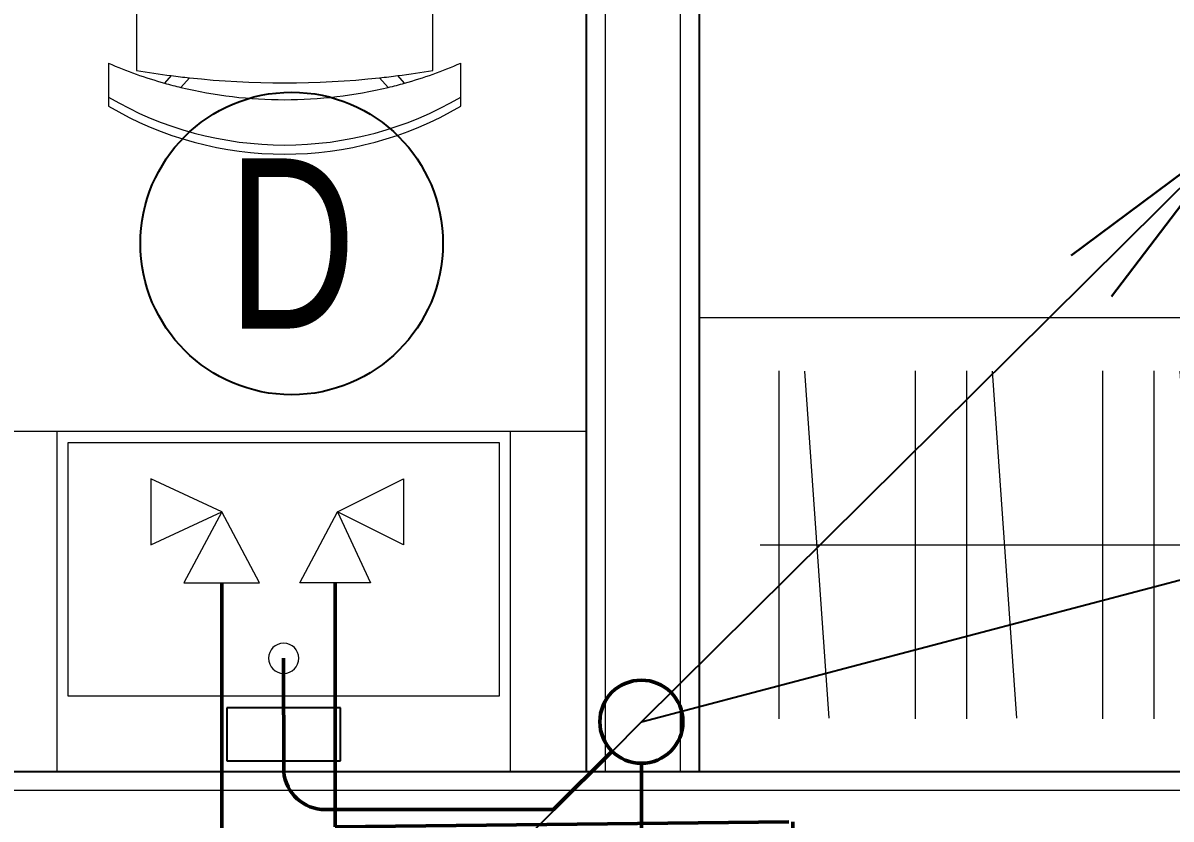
# Model space of a CAD drawing. Header units: millimetres. Extents: x 2377 to 264466, y -28213 to 61616.
# Drawn here: x 22823 to 24341, y 16397 to 17450 of the extents above; entities that cross this region are included whole.
import ezdxf
from ezdxf.enums import TextEntityAlignment as Align

# ---------------------------------------------------------------- set-up
doc = ezdxf.new("R2010")
doc.units = ezdxf.units.MM
doc.linetypes.add('ACAD_ISO04W100', pattern=[30.5, 24, -3, 0.5, -3])
doc.linetypes.add('ACAD_ISO05W100', pattern=[33, 24, -3, 0, -3, 0, -3])
doc.layers.get('0').update_dxf_attribs({"color": 8})
for name, color, linetype, lineweight in [('Common Edges', 8, 'Continuous', 20), ('Furniture', 8, 'Continuous', 9), ('Plumbing Fixtures', 8, 'Continuous', 9), ('Walls', 8, 'Continuous', 25), ('ZTI- BATÉRIE', 6, 'Continuous', 18), ('ZTI- PRÍVOD STUDENEJ VODY', 5, 'ACAD_ISO04W100', 50), ('ZTI- PRÍVOD TEPLEJ VODY', 1, 'ACAD_ISO05W100', 50), ('ZTI_KANAL', 30, 'Continuous', 50), ('ZTI_S_KANAL', 30, 'Continuous', 50)]:
    doc.layers.add(name, color=color, linetype=linetype, lineweight=lineweight)
doc.layers.add('ZT_SMER STUPANIA', color=4, linetype='Continuous')
doc.layers.add('ZTI_T_ZARPR', color=4, linetype='Continuous')
doc.styles.add('HRUBE', font='arial.ttf', dxfattribs={"width": 0.75})

# ---------------------------------------------------------------- blocks, each defined once
blk = doc.blocks.new('CS_Umyvadlo - CS_Umyvadlo-4867288-2NP _PRAC_')
at = {"layer": 'Plumbing Fixtures'}
for p, q in [((100, -150), (0, -150)), ((700, -150), (100, -150)), ((100, -150), (100, -600)), ((800, -150), (700, -150)), ((700, -600), (700, -150)), ((115, -500), (115, -164.5)), ((115, -164.5), (685, -164.5)), ((685, -164.5), (685, -500)), ((685, -500), (115, -500))]:
    blk.add_line(p, q, dxfattribs=at)
for start, end in [(0, 180), (180, 360)]:
    blk.add_arc((400, -450), 20, start, end, dxfattribs=at)
blk = doc.blocks.new('CS_Stolicka - Klasická-1790388-2NP _PRAC_')
at = {"layer": 'Furniture'}
for p, q in [((-234.2, 180.7), (-234.2, 123.8)), ((231.7, 123.8), (231.7, 180.7)), ((-126.9, 143.1), (-138.3, 155.8)), ((135.9, 155.8), (124.5, 143.1)), ((-160, 150.2), (-151.1, 140.3)), ((148.7, 140.3), (157.6, 150.2)), ((-197.2, 133.4), (-197.2, -218.1)), ((194.8, -218.1), (194.8, 133.4))]:
    blk.add_line(p, q, dxfattribs=at)
for centre, radius, start, end in [((-1.2, -215.8), 459.8, 59.5587, 120.4413), ((-1.2, -227.8), 459.8, 59.5587, 120.4413), ((-1.2, -414.2), 586.3, 76.4774, 103.5226), ((-1.2, -414.2), 586.3, 103.5226, 105.7144), ((-1.2, -414.2), 586.3, 74.2856, 76.4774), ((-1.2, -414.2), 586.3, 105.7144, 113.4154), ((-1.2, -1019.2), 1169.1, 97.3668, 99.6511), ((-1.2, -1019.2), 1169.1, 96.1724, 97.3668), ((-1.2, -1019.2), 1169.1, 83.8276, 96.1724), ((-1.2, -1019.2), 1169.1, 82.6332, 83.8276), ((-1.2, -1019.2), 1169.1, 80.3489, 82.6332), ((-1.2, -414.2), 586.3, 66.5846, 74.2856), ((-1.2, 933.1), 1167.9, 260.3384, 279.6616)]:
    blk.add_arc(centre, radius, start, end, dxfattribs=at)
blk = doc.blocks.new('CS_Satnik - CS_Satnik-5027078-2NP _PRAC_')
at = {"layer": 'Furniture'}
for p, q in [((1400, 0), (0, 0)), ((0, 0), (0, -600)), ((1400, -600), (1400, 0)), ((105, -70), (105, -530)), ((139, -70.6), (171, -529.4)), ((285, -70), (285, -530)), ((353, -70), (353, -530)), ((387, -70.6), (419, -529.4)), ((533, -70), (533, -530)), ((601, -70), (601, -530)), ((635, -70.6), (667, -529.4)), ((781, -70), (781, -530)), ((849, -70), (849, -530)), ((883, -70.6), (915, -529.4)), ((1029, -70), (1029, -530)), ((1097, -70), (1097, -530)), ((1131, -70.6), (1163, -529.4)), ((1277, -70), (1277, -530)), ((80, -300), (1320, -300)), ((0, -600), (1400, -600))]:
    blk.add_line(p, q, dxfattribs=at)
blk = doc.blocks.new('2NP podklad')
at = {"layer": 'Common Edges', "color": 252}
for p, q in [((23592.7, 20559.7), (23592.7, 16459.7)), ((23692.7, 16459.7), (23692.7, 20559.7)), ((25117.7, 16434.7), (22167, 16434.7))]:
    blk.add_line(p, q, dxfattribs=at)
at = {"layer": 'Walls', "color": 252}
for p, q in [((23567.7, 20559.7), (23567.7, 16459.7)), ((23717.7, 16459.7), (23717.7, 20559.7)), ((25117.7, 16459.7), (22167, 16459.7))]:
    blk.add_line(p, q, dxfattribs=at)
at = {"layer": 'Furniture', "color": 252, "rotation": 180}
blk.add_blockref('CS_Stolicka - Klasická-1790388-2NP _PRAC_', (23167.7, 17520.3), dxfattribs=at)
at = {"layer": 'Furniture', "color": 252}
blk.add_blockref('CS_Satnik - CS_Satnik-5027078-2NP _PRAC_', (23717.7, 17059.7), dxfattribs=at)
at = {"layer": 'Plumbing Fixtures', "color": 252}
blk.add_blockref('CS_Umyvadlo - CS_Umyvadlo-4867288-2NP _PRAC_', (22767.7, 17059.7), dxfattribs=at)
blk = doc.blocks.new('KBKKB')
at = {"layer": 'ZTI- BATÉRIE', "color": 6, "lineweight": 18, "elevation": 0}
for points in [[(-160048.8, -39313.2), (-160048.8, -39400.7), (-159961.3, -39356.9), (-160048.8, -39313.2)], [(-160005.1, -39450.7), (-159911.3, -39450.7), (-159961.3, -39356.9), (-160005.1, -39450.7)]]:
    blk.add_lwpolyline(points, dxfattribs=at)
at = {"layer": 'ZTI- BATÉRIE', "color": 6, "lineweight": 18}
for points in [[(-159714.5, -39313.2), (-159714.5, -39400.7), (-159808.2, -39356.9), (-159714.5, -39313.2)], [(-159758.2, -39450.7), (-159858.2, -39450.7), (-159808.2, -39356.9), (-159758.2, -39450.7)]]:
    blk.add_lwpolyline(points, dxfattribs=at)
blk = doc.blocks.new('asasdasdasd')
at = {"layer": 'ZT_SMER STUPANIA', "color": 30, "linetype": 'Continuous'}
blk.add_line((26682.9, 6885.6), (25903.7, 6099), dxfattribs=at)
at = {"layer": 'ZT_SMER STUPANIA', "color": 30, "linetype": 'Continuous', "lineweight": 30}
for q in [(26066.6, 6317.4), (26120.5, 6264)]:
    blk.add_line((25903.7, 6099), q, dxfattribs=at)

msp = doc.modelspace()

# ---------------------------------------------------------------- block references
at = {"color": 0}
msp.add_blockref('2NP podklad', (0, 0), dxfattribs=at)

# ---------------------------------------------------------------- next in the draw order: linework, layer by layer
msp.add_line((23640.8, 16525.8), (24796.9, 16829.8), dxfattribs=at)
at = {"color": 6, "ltscale": 20}
for p, q in [((23242.7, 16544), (23092.7, 16544)), ((23092.7, 16544), (23092.7, 16474)), ((23242.7, 16474), (23242.7, 16544)), ((23092.7, 16474), (23242.7, 16474))]:
    msp.add_line(p, q, dxfattribs=at)
at = {"layer": 'ZTI- PRÍVOD STUDENEJ VODY', "ltscale": 25, "elevation": 0}
msp.add_lwpolyline([(23085.8, 16709.7), (23085.8, 16340.2)], dxfattribs=at)
at = {"layer": 'ZTI- PRÍVOD TEPLEJ VODY', "ltscale": 25}
msp.add_lwpolyline([(23235.8, 16709.7), (23235.8, 16386.7), (23840.9, 16393.4), (23840.9, 15355.2)], dxfattribs=at)
at = {"layer": 'ZTI_KANAL'}
for p, q in [((23167.7, 16609.7), (23167.9, 16459.7)), ((23640.8, 16470.8), (23640.9, 13840.5))]:
    msp.add_line(p, q, dxfattribs=at)
at = {"layer": 'ZTI_KANAL', "ltscale": 25}
msp.add_lwpolyline([(23602, 16486.9), (23524.7, 16409.6), (23222.6, 16409.6)], dxfattribs=at)
at = {"layer": 'ZTI_S_KANAL', "color": 30, "ltscale": 50}
msp.add_circle((23640.8, 16525.8), 55, dxfattribs=at)
at = {"layer": 'ZTI_S_KANAL', "ltscale": 50}
msp.add_arc((23222.6, 16464.6), 55, 185.1616, 270, dxfattribs=at)
at = {"layer": 'ZTI_T_ZARPR', "color": 4, "linetype": 'Continuous'}
msp.add_circle((23178.3, 17158.1), 200, dxfattribs=at)

# ---------------------------------------------------------------- next in the draw order: block references
at = {"layer": 'ZTI- BATÉRIE', "xscale": -1}
msp.add_blockref('KBKKB', (-136722.4, 56160.3, 0), dxfattribs=at)
at = {"layer": 'ZTI- PRÍVOD STUDENEJ VODY', "xscale": -1, "rotation": 90.0000000000005}
msp.add_blockref('asasdasdasd', (30526.4, 43208.7), dxfattribs=at)
at = {"layer": 'ZTI- PRÍVOD STUDENEJ VODY'}
msp.add_blockref('asasdasdasd', (-3042, 9640.2), dxfattribs=at)

# ---------------------------------------------------------------- next in the draw order: texts
at = {"layer": 'ZTI_T_ZARPR', "color": 4, "linetype": 'Continuous', "style": 'HRUBE', "width": 0.75}
msp.add_text('D', height=225, dxfattribs=at).set_placement((23178.3, 17158.1), align=Align.MIDDLE_CENTER)

doc.saveas('drawing.dxf')
